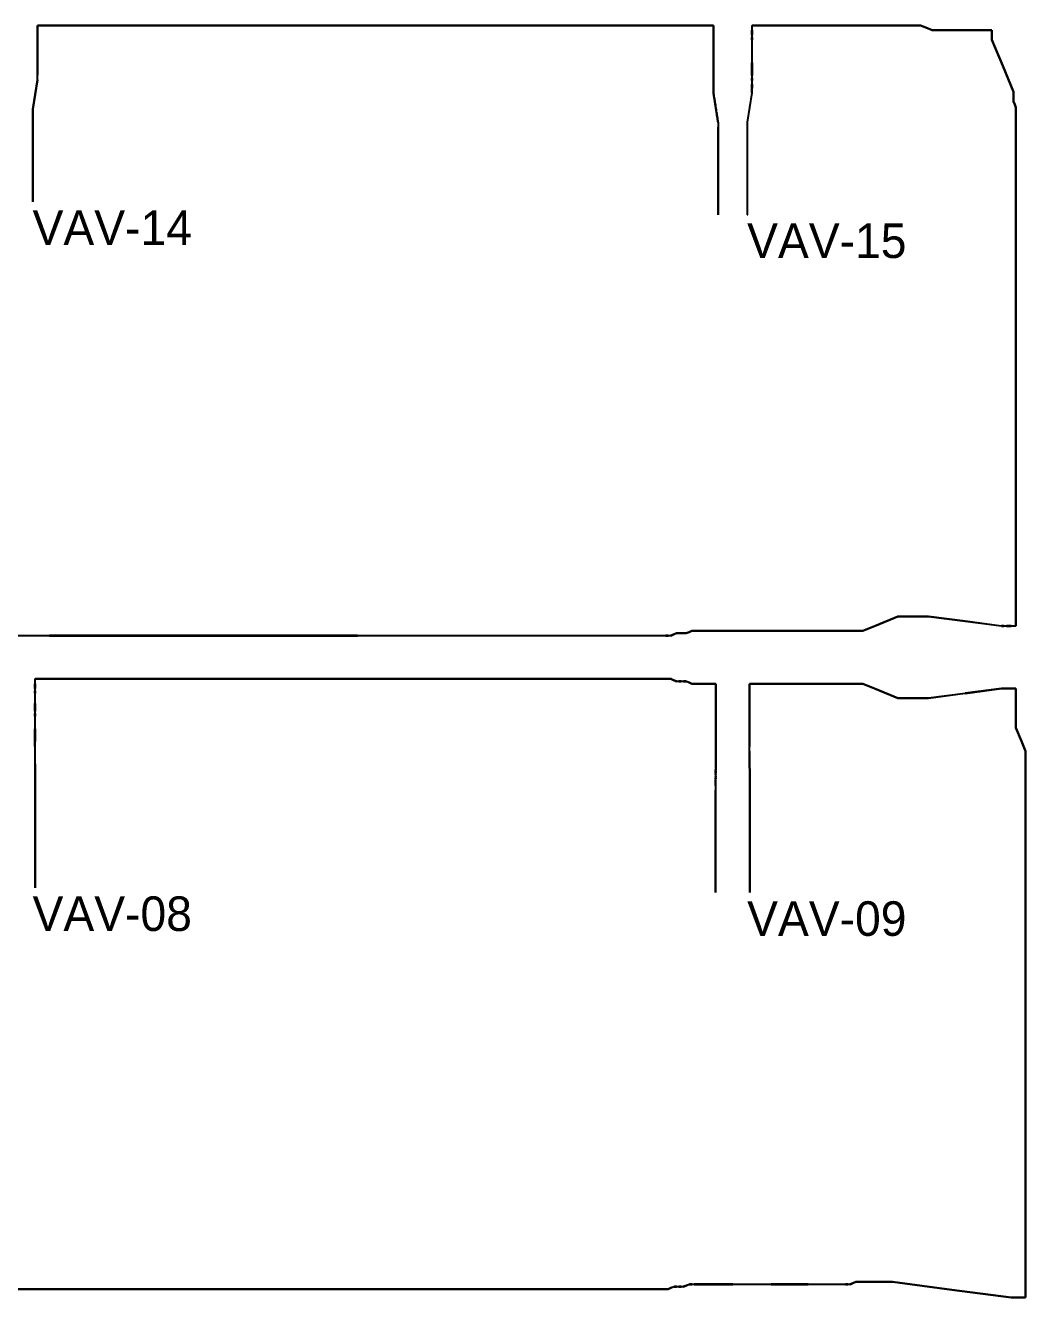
# Model space of a CAD drawing. Header units: metres. Extents: x 2 to 41.4, y 0.9 to 39.
# Drawn here: x 9.72 to 20.13, y 8.73 to 21.98 of the extents above; entities that cross this region are included whole.
import ezdxf

# ---------------------------------------------------------------- set-up
doc = ezdxf.new("R2010")
doc.units = ezdxf.units.M
doc.layers.add('BSA_MATERIAL_SECTION', color=7, linetype='Continuous')
doc.layers.add('BSA_VAV_LABEL', color=7, linetype='Continuous')

msp = doc.modelspace()

# ---------------------------------------------------------------- linework, layer by layer
at = {"layer": 'BSA_MATERIAL_SECTION'}
for p, q in [((9.841, 21.979), (9.916, 21.979)), ((9.841, 21.979), (9.841, 21.929)), ((9.841, 21.879), (9.841, 21.929)), ((9.841, 21.879), (9.841, 21.879)), ((9.841, 21.879), (9.842, 21.879)), ((9.841, 21.879), (9.842, 21.879)), ((9.841, 21.879), (9.841, 21.879)), ((9.841, 21.879), (9.841, 21.854)), ((9.842, 21.929), (9.842, 21.978)), ((9.916, 21.978), (9.842, 21.978)), ((9.842, 21.929), (9.842, 21.879)), ((9.842, 21.854), (9.842, 21.879)), ((9.991, 21.979), (9.916, 21.979)), ((9.916, 21.978), (9.991, 21.978)), ((9.991, 21.979), (9.991, 21.979)), ((9.991, 21.978), (9.991, 21.979)), ((9.991, 21.979), (13.217, 21.979)), ((9.991, 21.978), (9.991, 21.979)), ((9.991, 21.979), (9.991, 21.979)), ((13.217, 21.978), (9.991, 21.978)), ((16.444, 21.979), (13.217, 21.979)), ((13.217, 21.978), (16.444, 21.978)), ((16.444, 21.979), (16.469, 21.979)), ((16.444, 21.979), (16.444, 21.979)), ((16.444, 21.979), (16.444, 21.978)), ((16.444, 21.979), (16.444, 21.978)), ((16.444, 21.979), (16.444, 21.979)), ((16.469, 21.978), (16.444, 21.978)), ((16.494, 21.979), (16.469, 21.979)), ((16.469, 21.978), (16.494, 21.978)), ((16.494, 21.979), (16.576, 21.979)), ((16.576, 21.978), (16.494, 21.978)), ((16.681, 21.979), (16.576, 21.979)), ((16.576, 21.978), (16.681, 21.978)), ((16.681, 21.979), (16.706, 21.979)), ((16.706, 21.978), (16.681, 21.978)), ((16.731, 21.979), (16.706, 21.979)), ((16.706, 21.978), (16.731, 21.978)), ((16.731, 21.979), (16.731, 21.979)), ((16.731, 21.979), (16.731, 21.978)), ((16.731, 21.979), (16.806, 21.979)), ((16.731, 21.979), (16.731, 21.978)), ((16.731, 21.979), (16.731, 21.979)), ((16.805, 21.978), (16.731, 21.978)), ((16.805, 21.978), (16.88, 21.978)), ((16.881, 21.979), (16.806, 21.979)), ((16.88, 21.929), (16.88, 21.978)), ((16.88, 21.929), (16.88, 21.879)), ((16.881, 21.879), (16.88, 21.879)), ((16.88, 21.879), (16.88, 21.879)), ((16.88, 21.879), (16.881, 21.879)), ((16.88, 21.879), (16.88, 21.879)), ((16.88, 21.854), (16.88, 21.879)), ((16.881, 21.979), (16.881, 21.929)), ((16.881, 21.879), (16.881, 21.929)), ((16.881, 21.879), (16.881, 21.854)), ((17.281, 21.979), (17.356, 21.979)), ((17.281, 21.979), (17.281, 21.929)), ((17.281, 21.879), (17.281, 21.929)), ((17.281, 21.879), (17.281, 21.879)), ((17.281, 21.879), (17.282, 21.879)), ((17.281, 21.879), (17.281, 21.879)), ((17.282, 21.879), (17.281, 21.879)), ((17.281, 21.879), (17.281, 21.854)), ((17.282, 21.929), (17.282, 21.978)), ((17.356, 21.978), (17.282, 21.978)), ((17.282, 21.929), (17.282, 21.879)), ((17.282, 21.854), (17.282, 21.879)), ((17.431, 21.979), (17.356, 21.979)), ((17.356, 21.978), (17.431, 21.978)), ((17.431, 21.979), (17.431, 21.979)), ((17.431, 21.978), (17.431, 21.979)), ((17.431, 21.979), (18.209, 21.979)), ((17.431, 21.979), (17.431, 21.979)), ((17.431, 21.979), (17.431, 21.978)), ((18.209, 21.978), (17.431, 21.978)), ((18.987, 21.979), (18.209, 21.979)), ((18.209, 21.978), (18.987, 21.978)), ((18.987, 21.979), (19.012, 21.979)), ((18.987, 21.979), (18.987, 21.978)), ((18.987, 21.979), (18.987, 21.979)), ((18.987, 21.979), (18.987, 21.979)), ((18.987, 21.978), (18.987, 21.979)), ((19.012, 21.978), (18.987, 21.978)), ((19.037, 21.979), (19.012, 21.979)), ((19.012, 21.978), (19.037, 21.978)), ((19.037, 21.979), (19.091, 21.956)), ((19.091, 21.956), (19.037, 21.978)), ((19.091, 21.956), (19.157, 21.928)), ((19.157, 21.929), (19.091, 21.956)), ((19.157, 21.929), (19.182, 21.929)), ((19.182, 21.928), (19.157, 21.928)), ((19.207, 21.929), (19.182, 21.929)), ((19.182, 21.928), (19.207, 21.928)), ((19.207, 21.929), (19.232, 21.929)), ((19.207, 21.929), (19.207, 21.929)), ((19.207, 21.928), (19.207, 21.929)), ((19.207, 21.929), (19.207, 21.929)), ((19.207, 21.929), (19.207, 21.928)), ((19.232, 21.928), (19.207, 21.928)), ((19.257, 21.929), (19.232, 21.929)), ((19.232, 21.928), (19.257, 21.928)), ((19.257, 21.929), (19.418, 21.929)), ((19.418, 21.928), (19.257, 21.928)), ((19.68, 21.929), (19.418, 21.929)), ((19.418, 21.928), (19.68, 21.928)), ((19.68, 21.929), (19.705, 21.929)), ((19.705, 21.928), (19.68, 21.928)), ((19.73, 21.929), (19.705, 21.929)), ((19.705, 21.928), (19.73, 21.928)), ((19.73, 21.929), (19.73, 21.928)), ((19.73, 21.929), (19.73, 21.929)), ((19.73, 21.929), (19.755, 21.929)), ((19.73, 21.929), (19.73, 21.929)), ((19.73, 21.929), (19.73, 21.928)), ((19.754, 21.928), (19.73, 21.928)), ((19.754, 21.928), (19.779, 21.928)), ((19.78, 21.929), (19.755, 21.929)), ((19.779, 21.928), (19.779, 21.904)), ((19.779, 21.879), (19.779, 21.904)), ((19.779, 21.879), (19.779, 21.879)), ((19.78, 21.879), (19.779, 21.879)), ((19.78, 21.879), (19.779, 21.879)), ((19.779, 21.879), (19.779, 21.879)), ((19.779, 21.854), (19.779, 21.879)), ((19.78, 21.904), (19.78, 21.929)), ((19.78, 21.904), (19.78, 21.879)), ((19.78, 21.879), (19.78, 21.854)), ((9.841, 21.829), (9.841, 21.854)), ((9.841, 21.829), (9.841, 21.72)), ((9.842, 21.854), (9.842, 21.829)), ((9.842, 21.72), (9.842, 21.829)), ((16.88, 21.854), (16.88, 21.829)), ((16.88, 21.589), (16.88, 21.829)), ((16.881, 21.829), (16.881, 21.854)), ((16.881, 21.829), (16.881, 21.589)), ((17.281, 21.829), (17.281, 21.854)), ((17.281, 21.829), (17.281, 21.589)), ((17.282, 21.854), (17.282, 21.829)), ((17.282, 21.589), (17.282, 21.829)), ((19.779, 21.854), (19.779, 21.829)), ((19.892, 21.557), (19.779, 21.829)), ((19.78, 21.829), (19.78, 21.854)), ((19.78, 21.829), (19.892, 21.557)), ((9.841, 21.642), (9.841, 21.72)), ((9.841, 21.642), (9.841, 21.617)), ((9.841, 21.592), (9.841, 21.617)), ((9.842, 21.72), (9.842, 21.642)), ((9.842, 21.617), (9.842, 21.642)), ((9.842, 21.617), (9.842, 21.592)), ((9.841, 21.592), (9.841, 21.592)), ((9.841, 21.592), (9.842, 21.592)), ((9.841, 21.592), (9.841, 21.527)), ((9.841, 21.592), (9.841, 21.592)), ((9.841, 21.592), (9.842, 21.592)), ((9.841, 21.462), (9.841, 21.527)), ((9.841, 21.462), (9.842, 21.462)), ((9.841, 21.462), (9.841, 21.462)), ((9.841, 21.412), (9.841, 21.462)), ((9.841, 21.462), (9.841, 21.462)), ((9.842, 21.462), (9.841, 21.462)), ((9.842, 21.527), (9.842, 21.592)), ((9.842, 21.527), (9.842, 21.462)), ((9.842, 21.412), (9.842, 21.462)), ((16.88, 21.589), (16.88, 21.456)), ((16.881, 21.456), (16.881, 21.589)), ((17.281, 21.456), (17.281, 21.589)), ((17.282, 21.589), (17.282, 21.456)), ((19.892, 21.557), (20.004, 21.286)), ((20.005, 21.286), (19.892, 21.557)), ((9.841, 21.412), (9.793, 21.107)), ((9.794, 21.107), (9.842, 21.412)), ((16.88, 21.431), (16.88, 21.456)), ((16.88, 21.431), (16.88, 21.406)), ((16.881, 21.406), (16.88, 21.406)), ((16.88, 21.406), (16.88, 21.406)), ((16.88, 21.366), (16.88, 21.406)), ((16.881, 21.406), (16.88, 21.406)), ((16.88, 21.406), (16.88, 21.406)), ((16.88, 21.366), (16.88, 21.326)), ((16.881, 21.456), (16.881, 21.431)), ((16.881, 21.406), (16.881, 21.431)), ((16.881, 21.406), (16.881, 21.366)), ((16.881, 21.326), (16.881, 21.366)), ((17.281, 21.456), (17.281, 21.431)), ((17.281, 21.406), (17.281, 21.431)), ((17.281, 21.406), (17.281, 21.406)), ((17.281, 21.406), (17.282, 21.406)), ((17.281, 21.406), (17.281, 21.366)), ((17.281, 21.406), (17.281, 21.406)), ((17.281, 21.406), (17.282, 21.406)), ((17.281, 21.326), (17.281, 21.366)), ((17.282, 21.431), (17.282, 21.456)), ((17.282, 21.431), (17.282, 21.406)), ((17.282, 21.366), (17.282, 21.406)), ((17.282, 21.366), (17.282, 21.326)), ((16.88, 21.301), (16.88, 21.326)), ((16.88, 21.326), (16.881, 21.326)), ((16.88, 21.326), (16.88, 21.326)), ((16.88, 21.326), (16.881, 21.326)), ((16.88, 21.326), (16.88, 21.326)), ((16.88, 21.301), (16.88, 21.276)), ((16.88, 21.276), (16.88, 21.276)), ((16.88, 21.275), (16.88, 21.276)), ((16.88, 21.276), (16.88, 21.276)), ((16.88, 21.276), (16.88, 21.276)), ((16.88, 21.275), (16.88, 21.274)), ((16.88, 21.274), (16.881, 21.269)), ((16.881, 21.326), (16.881, 21.301)), ((16.881, 21.276), (16.881, 21.301)), ((16.881, 21.276), (16.881, 21.276)), ((16.881, 21.276), (16.881, 21.275)), ((16.881, 21.276), (16.881, 21.276)), ((16.881, 21.276), (16.881, 21.276)), ((16.881, 21.274), (16.881, 21.275)), ((16.882, 21.269), (16.881, 21.274)), ((16.881, 21.268), (16.881, 21.269)), ((16.882, 21.264), (16.881, 21.268)), ((16.882, 21.269), (16.882, 21.268)), ((16.882, 21.268), (16.883, 21.264)), ((16.882, 21.264), (16.882, 21.263)), ((16.882, 21.263), (16.882, 21.261)), ((16.883, 21.255), (16.882, 21.261)), ((16.883, 21.263), (16.883, 21.264)), ((16.883, 21.261), (16.883, 21.263)), ((16.883, 21.261), (16.884, 21.255)), ((16.883, 21.255), (16.884, 21.249)), ((16.885, 21.249), (16.884, 21.255)), ((16.885, 21.245), (16.884, 21.249)), ((16.885, 21.249), (16.886, 21.245)), ((16.885, 21.245), (16.886, 21.236)), ((16.887, 21.236), (16.886, 21.245)), ((16.886, 21.235), (16.886, 21.236)), ((16.886, 21.235), (16.887, 21.228)), ((16.887, 21.236), (16.887, 21.235)), ((16.888, 21.228), (16.887, 21.235)), ((16.888, 21.225), (16.887, 21.228)), ((16.888, 21.228), (16.889, 21.225)), ((16.888, 21.225), (16.888, 21.223)), ((16.89, 21.215), (16.888, 21.223)), ((16.889, 21.223), (16.889, 21.225)), ((16.889, 21.223), (16.89, 21.215)), ((16.89, 21.215), (16.89, 21.21)), ((16.891, 21.21), (16.89, 21.215)), ((16.891, 21.208), (16.89, 21.21)), ((16.891, 21.21), (16.891, 21.208)), ((16.891, 21.205), (16.891, 21.208)), ((16.891, 21.208), (16.892, 21.205)), ((16.891, 21.205), (16.892, 21.201)), ((16.892, 21.201), (16.892, 21.205)), ((16.892, 21.201), (16.892, 21.198)), ((16.893, 21.2), (16.892, 21.201)), ((16.893, 21.194), (16.892, 21.198)), ((16.893, 21.196), (16.893, 21.2)), ((16.893, 21.196), (16.894, 21.193)), ((17.281, 21.276), (17.233, 20.971)), ((17.234, 20.971), (17.282, 21.276)), ((17.281, 21.326), (17.282, 21.326)), ((17.281, 21.326), (17.281, 21.326)), ((17.281, 21.276), (17.281, 21.326)), ((17.281, 21.326), (17.281, 21.326)), ((17.282, 21.326), (17.281, 21.326)), ((17.282, 21.276), (17.282, 21.326)), ((20.004, 21.261), (20.004, 21.286)), ((20.004, 21.261), (20.004, 21.236)), ((20.004, 21.236), (20.004, 21.236)), ((20.004, 21.236), (20.005, 21.236)), ((20.004, 21.236), (20.005, 21.236)), ((20.004, 21.236), (20.004, 21.236)), ((20.004, 21.211), (20.004, 21.236)), ((20.004, 21.211), (20.004, 21.186)), ((20.005, 21.286), (20.005, 21.261)), ((20.005, 21.236), (20.005, 21.261)), ((20.005, 21.236), (20.005, 21.211)), ((20.005, 21.186), (20.005, 21.211)), ((9.793, 21.107), (9.793, 21.057)), ((9.794, 21.057), (9.794, 21.107)), ((16.893, 21.194), (16.893, 21.191)), ((16.894, 21.188), (16.893, 21.191)), ((16.894, 21.191), (16.894, 21.193)), ((16.894, 21.191), (16.894, 21.188)), ((16.894, 21.186), (16.894, 21.188)), ((16.894, 21.188), (16.895, 21.186)), ((16.894, 21.186), (16.894, 21.185)), ((16.895, 21.182), (16.894, 21.185)), ((16.895, 21.185), (16.895, 21.186)), ((16.895, 21.185), (16.895, 21.182)), ((16.895, 21.182), (16.895, 21.181)), ((16.895, 21.182), (16.895, 21.182)), ((16.896, 21.181), (16.895, 21.182)), ((16.895, 21.182), (16.895, 21.182)), ((16.896, 21.176), (16.895, 21.181)), ((16.896, 21.181), (16.896, 21.176)), ((16.896, 21.175), (16.896, 21.176)), ((16.896, 21.176), (16.896, 21.176)), ((16.896, 21.176), (16.896, 21.175)), ((16.896, 21.176), (16.896, 21.176)), ((16.896, 21.175), (16.896, 21.173)), ((16.897, 21.173), (16.896, 21.175)), ((16.896, 21.173), (16.897, 21.165)), ((16.898, 21.165), (16.897, 21.173)), ((16.897, 21.164), (16.897, 21.165)), ((16.898, 21.163), (16.897, 21.164)), ((16.898, 21.165), (16.898, 21.164)), ((16.898, 21.164), (16.898, 21.163)), ((16.898, 21.161), (16.898, 21.163)), ((16.898, 21.163), (16.899, 21.161)), ((16.898, 21.161), (16.898, 21.158)), ((16.898, 21.158), (16.899, 21.157)), ((16.899, 21.158), (16.899, 21.161)), ((16.899, 21.157), (16.899, 21.158)), ((16.899, 21.157), (16.899, 21.155)), ((16.9, 21.155), (16.899, 21.157)), ((16.899, 21.151), (16.899, 21.155)), ((16.9, 21.147), (16.899, 21.151)), ((16.9, 21.155), (16.9, 21.151)), ((16.9, 21.151), (16.901, 21.147)), ((16.9, 21.147), (16.9, 21.146)), ((16.901, 21.142), (16.9, 21.146)), ((16.901, 21.146), (16.901, 21.147)), ((16.901, 21.146), (16.902, 21.142)), ((16.901, 21.141), (16.901, 21.142)), ((16.901, 21.141), (16.901, 21.139)), ((16.902, 21.135), (16.901, 21.139)), ((16.902, 21.142), (16.902, 21.141)), ((16.902, 21.139), (16.902, 21.141)), ((16.902, 21.139), (16.903, 21.135)), ((16.902, 21.135), (16.903, 21.128)), ((16.904, 21.128), (16.903, 21.135)), ((16.903, 21.128), (16.903, 21.128)), ((16.903, 21.128), (16.903, 21.128)), ((16.904, 21.123), (16.903, 21.128)), ((16.904, 21.128), (16.904, 21.128)), ((16.904, 21.128), (16.904, 21.128)), ((16.905, 21.123), (16.904, 21.128)), ((16.904, 21.123), (16.904, 21.12)), ((16.904, 21.12), (16.904, 21.12)), ((16.904, 21.12), (16.905, 21.113)), ((16.905, 21.123), (16.905, 21.12)), ((16.905, 21.12), (16.905, 21.12)), ((16.906, 21.113), (16.905, 21.12)), ((16.906, 21.112), (16.905, 21.113)), ((16.906, 21.113), (16.906, 21.112)), ((16.906, 21.112), (16.906, 21.109)), ((16.907, 21.109), (16.906, 21.112)), ((16.906, 21.108), (16.906, 21.109)), ((16.906, 21.108), (16.907, 21.103)), ((16.907, 21.109), (16.907, 21.108)), ((16.908, 21.103), (16.907, 21.108)), ((16.907, 21.101), (16.907, 21.103)), ((16.907, 21.1), (16.907, 21.101)), ((16.907, 21.1), (16.908, 21.098)), ((16.908, 21.103), (16.908, 21.101)), ((16.908, 21.101), (16.908, 21.1)), ((16.909, 21.098), (16.908, 21.1)), ((16.908, 21.098), (16.908, 21.097)), ((16.908, 21.097), (16.908, 21.094)), ((16.909, 21.093), (16.908, 21.094)), ((16.909, 21.097), (16.909, 21.098)), ((16.909, 21.094), (16.909, 21.097)), ((16.909, 21.094), (16.909, 21.093)), ((16.909, 21.092), (16.909, 21.093)), ((16.909, 21.093), (16.909, 21.092)), ((16.909, 21.092), (16.909, 21.092)), ((16.909, 21.092), (16.909, 21.089)), ((16.909, 21.092), (16.91, 21.092)), ((16.909, 21.089), (16.909, 21.089)), ((16.909, 21.089), (16.909, 21.087)), ((16.909, 21.087), (16.909, 21.087)), ((16.909, 21.087), (16.91, 21.083)), ((16.91, 21.089), (16.91, 21.092)), ((16.91, 21.089), (16.91, 21.089)), ((16.91, 21.087), (16.91, 21.089)), ((16.91, 21.087), (16.91, 21.087)), ((16.911, 21.083), (16.91, 21.087)), ((16.91, 21.082), (16.91, 21.083)), ((16.91, 21.081), (16.91, 21.082)), ((16.91, 21.081), (16.911, 21.079)), ((16.911, 21.083), (16.911, 21.082)), ((16.911, 21.082), (16.911, 21.081)), ((16.911, 21.079), (16.911, 21.081)), ((16.911, 21.079), (16.911, 21.078)), ((16.912, 21.078), (16.911, 21.079)), ((16.912, 21.073), (16.911, 21.078)), ((16.913, 21.073), (16.912, 21.078)), ((16.913, 21.065), (16.912, 21.073)), ((16.913, 21.073), (16.914, 21.065)), ((16.913, 21.065), (16.913, 21.061)), ((16.914, 21.061), (16.914, 21.065)), ((20.017, 21.155), (20.004, 21.186)), ((20.005, 21.186), (20.018, 21.155)), ((20.017, 21.155), (20.029, 21.125)), ((20.03, 21.125), (20.018, 21.155)), ((20.029, 21.1), (20.029, 21.125)), ((20.029, 21.1), (20.029, 21.075)), ((20.029, 21.075), (20.029, 21.075)), ((20.029, 21.075), (20.03, 21.075)), ((20.029, 18.5), (20.029, 21.075)), ((20.03, 21.075), (20.029, 21.075)), ((20.029, 21.075), (20.029, 21.075)), ((20.03, 21.125), (20.03, 21.1)), ((20.03, 21.075), (20.03, 21.1)), ((20.03, 21.075), (20.03, 18.5)), ((9.793, 21.057), (9.794, 21.057)), ((9.793, 21.057), (9.793, 20.142)), ((9.794, 21.057), (9.793, 21.057)), ((9.794, 20.142), (9.794, 21.057)), ((16.913, 21.061), (16.914, 21.056)), ((16.914, 21.061), (16.915, 21.056)), ((16.915, 21.054), (16.914, 21.056)), ((16.915, 21.054), (16.915, 21.056)), ((16.915, 21.051), (16.915, 21.054)), ((16.915, 21.054), (16.916, 21.051)), ((16.915, 21.05), (16.915, 21.051)), ((16.916, 21.046), (16.915, 21.05)), ((16.916, 21.051), (16.916, 21.05)), ((16.916, 21.05), (16.917, 21.046)), ((16.916, 21.046), (16.916, 21.044)), ((16.917, 21.039), (16.916, 21.044)), ((16.917, 21.046), (16.917, 21.044)), ((16.918, 21.039), (16.917, 21.044)), ((16.917, 21.039), (16.918, 21.032)), ((16.918, 21.039), (16.919, 21.032)), ((16.919, 21.027), (16.918, 21.032)), ((16.92, 21.027), (16.919, 21.032)), ((16.919, 21.027), (16.92, 21.022)), ((16.92, 21.022), (16.92, 21.027)), ((16.92, 21.022), (16.921, 21.015)), ((16.92, 21.022), (16.921, 21.015)), ((16.921, 21.014), (16.921, 21.015)), ((16.921, 21.015), (16.922, 21.014)), ((16.921, 21.014), (16.921, 21.012)), ((16.921, 21.011), (16.921, 21.012)), ((16.921, 21.011), (16.921, 21.01)), ((16.921, 21.01), (16.922, 21.009)), ((16.922, 21.012), (16.922, 21.014)), ((16.922, 21.012), (16.922, 21.011)), ((16.922, 21.01), (16.922, 21.011)), ((16.922, 21.009), (16.922, 21.01)), ((16.922, 21.009), (16.922, 21.009)), ((16.922, 21.009), (16.923, 21.009)), ((16.922, 21.005), (16.922, 21.009)), ((16.923, 21.002), (16.922, 21.005)), ((16.923, 21.005), (16.923, 21.009)), ((16.923, 21.005), (16.924, 21.002)), ((16.923, 21.001), (16.923, 21.002)), ((16.923, 20.998), (16.923, 21.001)), ((16.923, 20.998), (16.924, 20.993)), ((16.924, 21.002), (16.924, 21.001)), ((16.924, 21.001), (16.924, 20.998)), ((16.925, 20.993), (16.924, 20.998)), ((16.925, 20.99), (16.924, 20.993)), ((16.925, 20.993), (16.925, 20.99)), ((16.925, 20.988), (16.925, 20.99)), ((16.925, 20.99), (16.926, 20.988)), ((16.925, 20.988), (16.925, 20.985)), ((16.926, 20.982), (16.925, 20.985)), ((16.926, 20.988), (16.926, 20.985)), ((16.927, 20.982), (16.926, 20.985)), ((16.926, 20.978), (16.926, 20.982)), ((16.926, 20.978), (16.927, 20.977)), ((16.927, 20.982), (16.927, 20.978)), ((16.927, 20.978), (16.928, 20.977)), ((16.928, 20.971), (16.927, 20.977)), ((16.928, 20.971), (16.928, 20.977)), ((16.928, 20.971), (16.928, 20.921)), ((16.928, 20.971), (16.928, 20.921)), ((17.233, 20.971), (17.233, 20.921)), ((17.234, 20.921), (17.234, 20.971)), ((16.928, 20.921), (16.928, 20.921)), ((16.928, 20.921), (16.928, 20.921)), ((16.928, 20.464), (16.928, 20.921)), ((16.928, 20.921), (16.928, 20.464)), ((16.928, 20.921), (16.928, 20.921)), ((16.928, 20.921), (16.928, 20.921)), ((17.233, 20.921), (17.234, 20.921)), ((17.233, 20.921), (17.233, 20.007)), ((17.234, 20.921), (17.233, 20.921)), ((17.234, 20.007), (17.234, 20.921)), ((16.928, 20.464), (16.928, 20.007)), ((16.928, 20.007), (16.928, 20.464)), ((9.793, 20.142), (9.794, 20.142)), ((16.928, 20.007), (16.928, 20.007)), ((16.928, 20.007), (16.928, 20.007)), ((17.233, 20.007), (17.234, 20.007)), ((20.029, 18.5), (20.029, 15.924)), ((20.03, 15.924), (20.03, 18.5)), ((20.029, 15.924), (20.029, 15.924)), ((20.03, 15.924), (20.029, 15.924)), ((20.029, 15.824), (20.029, 15.924)), ((20.029, 15.924), (20.03, 15.924)), ((20.029, 15.924), (20.029, 15.924)), ((20.03, 15.924), (20.03, 15.824)), ((18.573, 15.731), (18.8, 15.825)), ((18.8, 15.824), (18.573, 15.73)), ((18.825, 15.825), (18.8, 15.825)), ((18.8, 15.824), (18.825, 15.824)), ((18.825, 15.825), (18.85, 15.825)), ((18.85, 15.824), (18.825, 15.824)), ((18.875, 15.825), (18.85, 15.825)), ((18.85, 15.825), (18.85, 15.824)), ((18.85, 15.824), (18.85, 15.825)), ((18.85, 15.824), (18.875, 15.824)), ((18.85, 15.824), (18.85, 15.824)), ((18.85, 15.824), (18.85, 15.824)), ((18.875, 15.825), (18.9, 15.825)), ((18.9, 15.824), (18.875, 15.824)), ((18.98, 15.825), (18.9, 15.825)), ((18.9, 15.824), (18.98, 15.824)), ((18.98, 15.825), (19.07, 15.825)), ((19.07, 15.824), (18.98, 15.824)), ((19.07, 15.824), (19.07, 15.825)), ((19.095, 15.825), (19.07, 15.825)), ((19.07, 15.824), (19.07, 15.825)), ((19.07, 15.824), (19.07, 15.824)), ((19.07, 15.824), (19.07, 15.824)), ((19.07, 15.824), (19.095, 15.824)), ((19.095, 15.825), (19.12, 15.825)), ((19.12, 15.824), (19.095, 15.824)), ((19.5, 15.775), (19.12, 15.825)), ((19.12, 15.824), (19.5, 15.774)), ((19.5, 15.775), (19.88, 15.725)), ((19.88, 15.724), (19.5, 15.774)), ((20.029, 15.824), (20.029, 15.725)), ((20.03, 15.724), (20.03, 15.824)), ((16.463, 15.636), (16.435, 15.625)), ((16.435, 15.624), (16.463, 15.636)), ((16.463, 15.636), (16.495, 15.65)), ((16.495, 15.649), (16.463, 15.636)), ((16.52, 15.65), (16.495, 15.65)), ((16.495, 15.649), (16.52, 15.649)), ((16.52, 15.65), (16.545, 15.65)), ((16.545, 15.649), (16.52, 15.649)), ((16.57, 15.65), (16.545, 15.65)), ((16.545, 15.649), (16.545, 15.65)), ((16.545, 15.649), (16.545, 15.65)), ((16.545, 15.649), (16.545, 15.649)), ((16.545, 15.649), (16.57, 15.649)), ((16.545, 15.649), (16.545, 15.649)), ((16.57, 15.65), (16.595, 15.65)), ((16.595, 15.649), (16.57, 15.649)), ((16.626, 15.662), (16.595, 15.65)), ((16.595, 15.649), (16.626, 15.661)), ((16.626, 15.662), (16.656, 15.675)), ((16.656, 15.674), (16.626, 15.661)), ((16.681, 15.675), (16.656, 15.675)), ((16.656, 15.674), (16.681, 15.674)), ((16.681, 15.675), (16.706, 15.675)), ((16.706, 15.674), (16.681, 15.674)), ((17.081, 15.675), (16.706, 15.675)), ((16.706, 15.674), (16.706, 15.675)), ((16.706, 15.674), (16.706, 15.675)), ((16.706, 15.674), (16.706, 15.674)), ((16.706, 15.674), (17.081, 15.674)), ((16.706, 15.674), (16.706, 15.674)), ((17.081, 15.675), (17.456, 15.675)), ((17.456, 15.674), (17.081, 15.674)), ((17.456, 15.675), (17.456, 15.674)), ((17.922, 15.675), (17.456, 15.675)), ((17.456, 15.675), (17.456, 15.674)), ((17.456, 15.674), (17.456, 15.674)), ((17.456, 15.674), (17.922, 15.674)), ((17.456, 15.674), (17.456, 15.674)), ((17.922, 15.675), (18.387, 15.675)), ((18.387, 15.674), (17.922, 15.674)), ((18.412, 15.675), (18.387, 15.675)), ((18.387, 15.674), (18.387, 15.675)), ((18.387, 15.674), (18.387, 15.675)), ((18.387, 15.674), (18.412, 15.674)), ((18.387, 15.674), (18.387, 15.674)), ((18.387, 15.674), (18.387, 15.674)), ((18.412, 15.675), (18.437, 15.675)), ((18.437, 15.674), (18.412, 15.674)), ((18.573, 15.731), (18.437, 15.675)), ((18.437, 15.674), (18.573, 15.73)), ((19.905, 15.725), (19.88, 15.725)), ((19.88, 15.724), (19.905, 15.724)), ((19.905, 15.725), (19.93, 15.725)), ((19.93, 15.724), (19.905, 15.724)), ((19.979, 15.725), (19.93, 15.725)), ((19.93, 15.725), (19.93, 15.724)), ((19.93, 15.724), (19.93, 15.725)), ((19.93, 15.724), (19.93, 15.724)), ((19.93, 15.724), (19.98, 15.724)), ((19.93, 15.724), (19.93, 15.724)), ((19.979, 15.725), (20.029, 15.725)), ((20.03, 15.724), (19.98, 15.724)), ((9.641, 15.625), (9.966, 15.625)), ((9.966, 15.624), (9.641, 15.624)), ((9.966, 15.624), (9.966, 15.625)), ((13.175, 15.625), (9.966, 15.625)), ((9.966, 15.625), (9.966, 15.624)), ((9.966, 15.624), (9.966, 15.624)), ((9.966, 15.624), (13.175, 15.624)), ((9.966, 15.624), (9.966, 15.624)), ((13.175, 15.625), (16.385, 15.625)), ((16.385, 15.624), (13.175, 15.624)), ((16.41, 15.625), (16.385, 15.625)), ((16.385, 15.625), (16.385, 15.624)), ((16.385, 15.624), (16.385, 15.625)), ((16.385, 15.624), (16.41, 15.624)), ((16.385, 15.624), (16.385, 15.624)), ((16.385, 15.624), (16.385, 15.624)), ((16.41, 15.625), (16.435, 15.625)), ((16.435, 15.624), (16.41, 15.624)), ((9.816, 15.174), (9.891, 15.174)), ((9.816, 15.174), (9.816, 15.124)), ((9.816, 15.074), (9.816, 15.124)), ((9.817, 15.124), (9.817, 15.173)), ((9.891, 15.173), (9.817, 15.173)), ((9.817, 15.124), (9.817, 15.074)), ((9.966, 15.174), (9.891, 15.174)), ((9.891, 15.173), (9.966, 15.173)), ((9.966, 15.174), (9.966, 15.174)), ((9.966, 15.173), (9.966, 15.174)), ((9.966, 15.174), (13.175, 15.174)), ((9.966, 15.174), (9.966, 15.174)), ((9.966, 15.174), (9.966, 15.173)), ((13.175, 15.173), (9.966, 15.173)), ((16.385, 15.174), (13.175, 15.174)), ((13.175, 15.173), (16.385, 15.173)), ((16.385, 15.174), (16.41, 15.174)), ((16.385, 15.174), (16.385, 15.174)), ((16.385, 15.174), (16.385, 15.173)), ((16.385, 15.174), (16.385, 15.174)), ((16.385, 15.173), (16.385, 15.174)), ((16.41, 15.173), (16.385, 15.173)), ((16.435, 15.174), (16.41, 15.174)), ((16.41, 15.173), (16.435, 15.173)), ((16.435, 15.174), (16.463, 15.162)), ((16.463, 15.161), (16.435, 15.173)), ((16.495, 15.149), (16.463, 15.162)), ((16.463, 15.161), (16.495, 15.148)), ((16.495, 15.149), (16.52, 15.149)), ((16.52, 15.148), (16.495, 15.148)), ((16.545, 15.149), (16.52, 15.149)), ((16.52, 15.148), (16.545, 15.148)), ((16.545, 15.149), (16.545, 15.149)), ((16.545, 15.149), (16.545, 15.148)), ((16.545, 15.149), (16.57, 15.149)), ((16.545, 15.149), (16.545, 15.148)), ((16.545, 15.149), (16.545, 15.149)), ((16.57, 15.148), (16.545, 15.148)), ((16.595, 15.149), (16.57, 15.149)), ((16.57, 15.148), (16.595, 15.148)), ((16.595, 15.149), (16.626, 15.136)), ((16.626, 15.136), (16.595, 15.148)), ((16.626, 15.136), (16.656, 15.123)), ((16.656, 15.124), (16.626, 15.136)), ((16.656, 15.124), (16.681, 15.124)), ((16.681, 15.123), (16.656, 15.123)), ((16.706, 15.124), (16.681, 15.124)), ((16.681, 15.123), (16.706, 15.123)), ((16.706, 15.124), (16.706, 15.124)), ((16.706, 15.124), (16.706, 15.123)), ((16.706, 15.124), (16.806, 15.124)), ((16.706, 15.124), (16.706, 15.123)), ((16.706, 15.124), (16.706, 15.124)), ((16.805, 15.123), (16.706, 15.123)), ((16.805, 15.123), (16.905, 15.123)), ((16.906, 15.124), (16.806, 15.124)), ((16.905, 15.027), (16.905, 15.123)), ((16.906, 15.124), (16.906, 15.027)), ((17.256, 15.124), (17.356, 15.124)), ((17.256, 15.124), (17.256, 15.027)), ((17.257, 15.027), (17.257, 15.123)), ((17.356, 15.123), (17.257, 15.123)), ((17.456, 15.124), (17.356, 15.124)), ((17.356, 15.123), (17.456, 15.123)), ((17.456, 15.124), (17.456, 15.124)), ((17.456, 15.123), (17.456, 15.124)), ((17.456, 15.124), (17.922, 15.124)), ((17.456, 15.124), (17.456, 15.124)), ((17.456, 15.124), (17.456, 15.123)), ((17.922, 15.123), (17.456, 15.123)), ((18.387, 15.124), (17.922, 15.124)), ((17.922, 15.123), (18.387, 15.123)), ((18.387, 15.124), (18.412, 15.124)), ((18.387, 15.124), (18.387, 15.124)), ((18.387, 15.124), (18.387, 15.123)), ((18.387, 15.124), (18.387, 15.124)), ((18.387, 15.123), (18.387, 15.124)), ((18.412, 15.123), (18.387, 15.123)), ((18.437, 15.124), (18.412, 15.124)), ((18.412, 15.123), (18.437, 15.123)), ((18.437, 15.124), (18.573, 15.068)), ((18.573, 15.067), (18.437, 15.123)), ((9.816, 15.074), (9.816, 15.074)), ((9.816, 15.074), (9.817, 15.074)), ((9.816, 15.074), (9.817, 15.074)), ((9.816, 15.074), (9.816, 15.074)), ((9.816, 15.074), (9.816, 15.049)), ((9.816, 15.024), (9.816, 15.049)), ((9.816, 15.024), (9.816, 14.917)), ((9.817, 15.049), (9.817, 15.074)), ((9.817, 15.049), (9.817, 15.024)), ((9.817, 14.917), (9.817, 15.024)), ((16.905, 15.027), (16.905, 14.931)), ((16.906, 14.931), (16.906, 15.027)), ((17.256, 14.931), (17.256, 15.027)), ((17.257, 15.027), (17.257, 14.931)), ((18.8, 14.974), (18.573, 15.068)), ((18.573, 15.067), (18.8, 14.973)), ((18.8, 14.974), (18.825, 14.974)), ((18.825, 14.973), (18.8, 14.973)), ((18.85, 14.974), (18.825, 14.974)), ((18.825, 14.973), (18.85, 14.973)), ((18.85, 14.974), (18.875, 14.974)), ((18.85, 14.974), (18.85, 14.974)), ((18.85, 14.974), (18.85, 14.973)), ((18.85, 14.974), (18.85, 14.973)), ((18.85, 14.974), (18.85, 14.974)), ((18.875, 14.973), (18.85, 14.973)), ((18.9, 14.974), (18.875, 14.974)), ((18.875, 14.973), (18.9, 14.973)), ((18.9, 14.974), (18.98, 14.974)), ((18.98, 14.973), (18.9, 14.973)), ((19.07, 14.974), (18.98, 14.974)), ((18.98, 14.973), (19.07, 14.973)), ((19.07, 14.974), (19.07, 14.973)), ((19.07, 14.974), (19.07, 14.974)), ((19.07, 14.974), (19.07, 14.974)), ((19.07, 14.974), (19.07, 14.973)), ((19.07, 14.974), (19.095, 14.974)), ((19.095, 14.973), (19.07, 14.973)), ((19.12, 14.974), (19.095, 14.974)), ((19.095, 14.973), (19.12, 14.973)), ((19.12, 14.974), (19.5, 15.024)), ((19.5, 15.023), (19.12, 14.973)), ((19.88, 15.074), (19.5, 15.024)), ((19.5, 15.023), (19.88, 15.073)), ((19.88, 15.074), (19.905, 15.074)), ((19.905, 15.073), (19.88, 15.073)), ((19.93, 15.074), (19.905, 15.074)), ((19.905, 15.073), (19.93, 15.073)), ((19.93, 15.073), (19.93, 15.074)), ((19.93, 15.074), (19.93, 15.074)), ((19.93, 15.074), (19.98, 15.074)), ((19.93, 15.074), (19.93, 15.073)), ((19.93, 15.074), (19.93, 15.074)), ((19.979, 15.073), (19.93, 15.073)), ((19.979, 15.073), (20.029, 15.073)), ((20.03, 15.074), (19.98, 15.074)), ((20.029, 14.974), (20.029, 15.073)), ((20.029, 14.974), (20.029, 14.874)), ((20.03, 15.074), (20.03, 14.974)), ((20.03, 14.874), (20.03, 14.974)), ((9.816, 14.837), (9.816, 14.917)), ((9.816, 14.837), (9.816, 14.812)), ((9.817, 14.917), (9.817, 14.837)), ((9.817, 14.812), (9.817, 14.837)), ((16.905, 14.931), (16.905, 14.931)), ((16.905, 14.931), (16.906, 14.931)), ((16.905, 14.931), (16.906, 14.931)), ((16.905, 14.931), (16.905, 14.931)), ((16.905, 14.906), (16.905, 14.931)), ((16.905, 14.906), (16.905, 14.881)), ((16.905, 14.713), (16.905, 14.881)), ((16.906, 14.931), (16.906, 14.906)), ((16.906, 14.881), (16.906, 14.906)), ((16.906, 14.881), (16.906, 14.713)), ((17.256, 14.931), (17.256, 14.931)), ((17.256, 14.931), (17.257, 14.931)), ((17.256, 14.931), (17.257, 14.931)), ((17.256, 14.931), (17.256, 14.931)), ((17.256, 14.931), (17.256, 14.906)), ((17.256, 14.881), (17.256, 14.906)), ((17.256, 14.881), (17.256, 14.713)), ((17.257, 14.906), (17.257, 14.931)), ((17.257, 14.906), (17.257, 14.881)), ((17.257, 14.713), (17.257, 14.881)), ((20.029, 14.874), (20.029, 14.874)), ((20.029, 14.874), (20.03, 14.874)), ((20.029, 14.874), (20.03, 14.874)), ((20.029, 14.874), (20.029, 14.874)), ((20.029, 14.817), (20.029, 14.874)), ((20.03, 14.874), (20.03, 14.817)), ((9.816, 14.787), (9.816, 14.812)), ((9.816, 14.787), (9.816, 14.787)), ((9.816, 14.787), (9.817, 14.787)), ((9.816, 14.787), (9.816, 14.654)), ((9.816, 14.787), (9.816, 14.787)), ((9.816, 14.787), (9.817, 14.787)), ((9.817, 14.812), (9.817, 14.787)), ((9.817, 14.654), (9.817, 14.787)), ((16.905, 14.713), (16.905, 14.601)), ((16.906, 14.601), (16.906, 14.713)), ((17.256, 14.601), (17.256, 14.713)), ((17.257, 14.713), (17.257, 14.601)), ((20.029, 14.817), (20.029, 14.764)), ((20.029, 14.739), (20.029, 14.764)), ((20.029, 14.739), (20.029, 14.714)), ((20.03, 14.714), (20.029, 14.714)), ((20.029, 14.714), (20.029, 14.714)), ((20.029, 14.714), (20.03, 14.714)), ((20.029, 14.714), (20.029, 14.714)), ((20.029, 14.689), (20.029, 14.714)), ((20.03, 14.764), (20.03, 14.817)), ((20.03, 14.764), (20.03, 14.739)), ((20.03, 14.714), (20.03, 14.739)), ((20.03, 14.714), (20.03, 14.689)), ((9.816, 14.521), (9.816, 14.654)), ((9.817, 14.654), (9.817, 14.521)), ((16.905, 14.576), (16.905, 14.601)), ((16.905, 14.576), (16.905, 14.551)), ((16.906, 14.601), (16.906, 14.576)), ((16.906, 14.551), (16.906, 14.576)), ((17.256, 14.601), (17.256, 14.576)), ((17.256, 14.551), (17.256, 14.576)), ((17.257, 14.576), (17.257, 14.601)), ((17.257, 14.576), (17.257, 14.551)), ((20.029, 14.689), (20.029, 14.664)), ((20.086, 14.526), (20.029, 14.664)), ((20.03, 14.664), (20.03, 14.689)), ((20.03, 14.664), (20.087, 14.526)), ((9.816, 14.521), (9.817, 14.521)), ((9.816, 14.521), (9.816, 14.521)), ((9.816, 14.471), (9.816, 14.521)), ((9.816, 14.521), (9.816, 14.521)), ((9.817, 14.521), (9.816, 14.521)), ((9.816, 14.471), (9.819, 14.116)), ((9.817, 14.471), (9.817, 14.521)), ((9.819, 14.116), (9.817, 14.471)), ((16.906, 14.551), (16.905, 14.551)), ((16.905, 14.551), (16.905, 14.551)), ((16.905, 14.511), (16.905, 14.551)), ((16.906, 14.551), (16.905, 14.551)), ((16.905, 14.551), (16.905, 14.551)), ((16.905, 14.511), (16.905, 14.471)), ((16.905, 14.446), (16.905, 14.471)), ((16.905, 14.471), (16.906, 14.471)), ((16.905, 14.471), (16.905, 14.471)), ((16.905, 14.471), (16.906, 14.471)), ((16.905, 14.471), (16.905, 14.471)), ((16.905, 14.446), (16.905, 14.421)), ((16.906, 14.551), (16.906, 14.511)), ((16.906, 14.471), (16.906, 14.511)), ((16.906, 14.471), (16.906, 14.446)), ((16.906, 14.421), (16.906, 14.446)), ((17.256, 14.551), (17.256, 14.551)), ((17.256, 14.551), (17.257, 14.551)), ((17.256, 14.551), (17.256, 14.511)), ((17.256, 14.551), (17.256, 14.551)), ((17.256, 14.551), (17.257, 14.551)), ((17.256, 14.471), (17.256, 14.511)), ((17.256, 14.471), (17.257, 14.471)), ((17.256, 14.471), (17.256, 14.471)), ((17.256, 14.421), (17.256, 14.471)), ((17.256, 14.471), (17.256, 14.471)), ((17.257, 14.471), (17.256, 14.471)), ((17.257, 14.511), (17.257, 14.551)), ((17.257, 14.511), (17.257, 14.471)), ((17.257, 14.421), (17.257, 14.471)), ((20.086, 14.526), (20.129, 14.422)), ((20.13, 14.422), (20.087, 14.526)), ((16.904, 14.354), (16.905, 14.359)), ((16.904, 14.354), (16.904, 14.35)), ((16.904, 14.346), (16.904, 14.35)), ((16.904, 14.343), (16.904, 14.346)), ((16.904, 14.343), (16.904, 14.338)), ((16.904, 14.336), (16.904, 14.338)), ((16.904, 14.332), (16.904, 14.336)), ((16.904, 14.332), (16.904, 14.325)), ((16.904, 14.321), (16.904, 14.325)), ((16.904, 14.321), (16.904, 14.32)), ((16.904, 14.32), (16.904, 14.319)), ((16.904, 14.31), (16.904, 14.319)), ((16.904, 14.31), (16.904, 14.304)), ((16.905, 14.421), (16.905, 14.421)), ((16.905, 14.421), (16.905, 14.421)), ((16.905, 14.421), (16.905, 14.419)), ((16.905, 14.421), (16.905, 14.421)), ((16.905, 14.421), (16.905, 14.421)), ((16.905, 14.418), (16.905, 14.419)), ((16.905, 14.419), (16.905, 14.419)), ((16.905, 14.413), (16.905, 14.418)), ((16.905, 14.413), (16.905, 14.41)), ((16.905, 14.41), (16.905, 14.407)), ((16.905, 14.404), (16.905, 14.407)), ((16.905, 14.4), (16.905, 14.404)), ((16.905, 14.4), (16.905, 14.397)), ((16.905, 14.39), (16.905, 14.397)), ((16.905, 14.39), (16.905, 14.387)), ((16.905, 14.376), (16.905, 14.387)), ((16.906, 14.387), (16.905, 14.376)), ((16.905, 14.376), (16.905, 14.374)), ((16.905, 14.374), (16.905, 14.376)), ((16.905, 14.374), (16.905, 14.374)), ((16.905, 14.374), (16.905, 14.37)), ((16.905, 14.374), (16.905, 14.374)), ((16.905, 14.37), (16.905, 14.374)), ((16.905, 14.362), (16.905, 14.37)), ((16.905, 14.37), (16.905, 14.362)), ((16.905, 14.359), (16.905, 14.362)), ((16.905, 14.362), (16.905, 14.359)), ((16.905, 14.359), (16.905, 14.354)), ((16.905, 14.35), (16.905, 14.354)), ((16.905, 14.35), (16.905, 14.346)), ((16.905, 14.346), (16.905, 14.343)), ((16.905, 14.338), (16.905, 14.343)), ((16.905, 14.338), (16.905, 14.336)), ((16.905, 14.336), (16.905, 14.332)), ((16.905, 14.325), (16.905, 14.332)), ((16.905, 14.325), (16.905, 14.321)), ((16.905, 14.32), (16.905, 14.321)), ((16.905, 14.319), (16.905, 14.32)), ((16.905, 14.319), (16.905, 14.31)), ((16.905, 14.304), (16.905, 14.31)), ((16.906, 14.421), (16.906, 14.421)), ((16.906, 14.419), (16.906, 14.421)), ((16.906, 14.421), (16.906, 14.421)), ((16.906, 14.421), (16.906, 14.421)), ((16.906, 14.421), (16.906, 14.421)), ((16.906, 14.419), (16.906, 14.418)), ((16.906, 14.419), (16.906, 14.419)), ((16.906, 14.418), (16.906, 14.413)), ((16.906, 14.41), (16.906, 14.413)), ((16.906, 14.407), (16.906, 14.41)), ((16.906, 14.407), (16.906, 14.404)), ((16.906, 14.404), (16.906, 14.4)), ((16.906, 14.397), (16.906, 14.4)), ((16.906, 14.397), (16.906, 14.39)), ((16.906, 14.387), (16.906, 14.39)), ((17.256, 14.421), (17.259, 14.065)), ((17.259, 14.065), (17.257, 14.421)), ((20.129, 14.397), (20.129, 14.422)), ((20.129, 14.397), (20.129, 14.372)), ((20.129, 14.372), (20.129, 14.372)), ((20.129, 14.372), (20.13, 14.372)), ((20.129, 11.683), (20.129, 14.372)), ((20.13, 14.372), (20.129, 14.372)), ((20.129, 14.372), (20.129, 14.372)), ((20.13, 14.422), (20.13, 14.397)), ((20.13, 14.372), (20.13, 14.397)), ((20.13, 14.372), (20.13, 11.683)), ((16.903, 14.229), (16.903, 14.23)), ((16.903, 14.227), (16.903, 14.229)), ((16.903, 14.227), (16.903, 14.225)), ((16.903, 14.223), (16.903, 14.225)), ((16.903, 14.221), (16.903, 14.223)), ((16.903, 14.221), (16.903, 14.219)), ((16.903, 14.219), (16.903, 14.217)), ((16.903, 14.215), (16.903, 14.217)), ((16.903, 14.215), (16.903, 14.214)), ((16.903, 14.213), (16.903, 14.214)), ((16.903, 14.212), (16.903, 14.213)), ((16.903, 14.209), (16.903, 14.212)), ((16.903, 14.209), (16.903, 14.207)), ((16.903, 14.207), (16.903, 14.206)), ((16.903, 14.203), (16.903, 14.206)), ((16.903, 14.201), (16.903, 14.203)), ((16.903, 14.203), (16.903, 14.203)), ((16.903, 14.201), (16.903, 14.201)), ((16.903, 14.196), (16.903, 14.201)), ((16.903, 14.196), (16.903, 14.193)), ((16.903, 14.192), (16.903, 14.193)), ((16.903, 14.193), (16.903, 14.193)), ((16.903, 14.192), (16.903, 14.191)), ((16.903, 14.191), (16.903, 14.189)), ((16.903, 14.188), (16.903, 14.189)), ((16.903, 14.184), (16.903, 14.188)), ((16.903, 14.184), (16.903, 14.179)), ((16.903, 14.175), (16.903, 14.179)), ((16.903, 14.175), (16.903, 14.17)), ((16.904, 14.302), (16.904, 14.304)), ((16.904, 14.3), (16.904, 14.302)), ((16.904, 14.3), (16.904, 14.297)), ((16.904, 14.296), (16.904, 14.297)), ((16.904, 14.293), (16.904, 14.296)), ((16.904, 14.287), (16.904, 14.293)), ((16.904, 14.287), (16.904, 14.284)), ((16.904, 14.284), (16.904, 14.281)), ((16.904, 14.279), (16.904, 14.281)), ((16.904, 14.276), (16.904, 14.279)), ((16.904, 14.276), (16.904, 14.272)), ((16.904, 14.271), (16.904, 14.272)), ((16.904, 14.271), (16.904, 14.271)), ((16.904, 14.271), (16.904, 14.269)), ((16.904, 14.268), (16.904, 14.269)), ((16.904, 14.268), (16.904, 14.262)), ((16.904, 14.261), (16.904, 14.262)), ((16.904, 14.26), (16.904, 14.261)), ((16.904, 14.26), (16.904, 14.256)), ((16.904, 14.252), (16.904, 14.256)), ((16.905, 14.256), (16.904, 14.252)), ((16.904, 14.25), (16.904, 14.252)), ((16.904, 14.252), (16.904, 14.252)), ((16.904, 14.252), (16.904, 14.252)), ((16.904, 14.252), (16.904, 14.25)), ((16.904, 14.252), (16.904, 14.252)), ((16.904, 14.252), (16.904, 14.252)), ((16.904, 14.25), (16.904, 14.248)), ((16.904, 14.248), (16.904, 14.25)), ((16.904, 14.248), (16.904, 14.248)), ((16.904, 14.248), (16.904, 14.248)), ((16.904, 14.248), (16.904, 14.248)), ((16.904, 14.248), (16.904, 14.248)), ((16.904, 14.243), (16.904, 14.248)), ((16.904, 14.243), (16.904, 14.248)), ((16.904, 14.243), (16.904, 14.237)), ((16.904, 14.243), (16.904, 14.237)), ((16.904, 14.235), (16.904, 14.237)), ((16.904, 14.237), (16.904, 14.235)), ((16.904, 14.235), (16.904, 14.235)), ((16.904, 14.235), (16.904, 14.234)), ((16.904, 14.235), (16.904, 14.235)), ((16.904, 14.234), (16.904, 14.235)), ((16.903, 14.231), (16.904, 14.234)), ((16.904, 14.234), (16.904, 14.231)), ((16.903, 14.231), (16.903, 14.23)), ((16.904, 14.23), (16.904, 14.231)), ((16.904, 14.23), (16.904, 14.229)), ((16.904, 14.229), (16.904, 14.227)), ((16.904, 14.225), (16.904, 14.227)), ((16.904, 14.225), (16.904, 14.223)), ((16.904, 14.223), (16.904, 14.221)), ((16.904, 14.219), (16.904, 14.221)), ((16.904, 14.217), (16.904, 14.219)), ((16.904, 14.217), (16.904, 14.215)), ((16.904, 14.214), (16.904, 14.215)), ((16.904, 14.214), (16.904, 14.213)), ((16.904, 14.213), (16.904, 14.212)), ((16.904, 14.212), (16.904, 14.209)), ((16.904, 14.207), (16.904, 14.209)), ((16.904, 14.206), (16.904, 14.207)), ((16.904, 14.206), (16.904, 14.203)), ((16.904, 14.203), (16.904, 14.203)), ((16.904, 14.203), (16.904, 14.201)), ((16.904, 14.201), (16.904, 14.201)), ((16.904, 14.201), (16.904, 14.196)), ((16.904, 14.193), (16.904, 14.196)), ((16.904, 14.193), (16.904, 14.192)), ((16.904, 14.193), (16.904, 14.193)), ((16.904, 14.191), (16.904, 14.192)), ((16.904, 14.189), (16.904, 14.191)), ((16.904, 14.189), (16.904, 14.188)), ((16.904, 14.184), (16.904, 14.188)), ((16.904, 14.184), (16.904, 14.179)), ((16.904, 14.175), (16.904, 14.179)), ((16.904, 14.17), (16.904, 14.175)), ((16.905, 14.304), (16.905, 14.302)), ((16.905, 14.302), (16.905, 14.3)), ((16.905, 14.297), (16.905, 14.3)), ((16.905, 14.297), (16.905, 14.296)), ((16.905, 14.296), (16.905, 14.293)), ((16.905, 14.293), (16.905, 14.287)), ((16.905, 14.284), (16.905, 14.287)), ((16.905, 14.281), (16.905, 14.284)), ((16.905, 14.281), (16.905, 14.279)), ((16.905, 14.279), (16.905, 14.276)), ((16.905, 14.272), (16.905, 14.276)), ((16.905, 14.272), (16.905, 14.271)), ((16.905, 14.269), (16.905, 14.271)), ((16.905, 14.271), (16.905, 14.271)), ((16.905, 14.269), (16.905, 14.268)), ((16.905, 14.262), (16.905, 14.268)), ((16.905, 14.262), (16.905, 14.261)), ((16.905, 14.261), (16.905, 14.26)), ((16.905, 14.256), (16.905, 14.26)), ((9.819, 14.066), (9.819, 14.116)), ((9.819, 14.116), (9.819, 14.066)), ((9.819, 14.066), (9.819, 14.066)), ((9.819, 12.999), (9.819, 14.066)), ((9.819, 14.066), (9.819, 12.999)), ((9.819, 14.066), (9.819, 14.066)), ((16.902, 14.102), (16.903, 14.105)), ((16.902, 14.1), (16.902, 14.102)), ((16.902, 14.097), (16.902, 14.1)), ((16.902, 14.097), (16.902, 14.091)), ((16.902, 14.085), (16.902, 14.091)), ((16.902, 14.085), (16.902, 14.083)), ((16.902, 14.083), (16.902, 14.078)), ((16.902, 14.078), (16.902, 14.074)), ((16.902, 14.072), (16.902, 14.074)), ((16.902, 14.072), (16.902, 14.065)), ((16.902, 14.065), (16.902, 14.015)), ((16.903, 14.17), (16.903, 14.162)), ((16.903, 14.162), (16.903, 14.154)), ((16.903, 14.153), (16.903, 14.154)), ((16.903, 14.151), (16.903, 14.153)), ((16.903, 14.151), (16.903, 14.144)), ((16.903, 14.138), (16.903, 14.144)), ((16.903, 14.134), (16.903, 14.138)), ((16.903, 14.133), (16.903, 14.134)), ((16.903, 14.133), (16.903, 14.131)), ((16.903, 14.131), (16.903, 14.127)), ((16.903, 14.131), (16.903, 14.127)), ((16.903, 14.124), (16.903, 14.127)), ((16.903, 14.124), (16.903, 14.127)), ((16.903, 14.124), (16.903, 14.122)), ((16.903, 14.122), (16.903, 14.124)), ((16.903, 14.122), (16.903, 14.118)), ((16.903, 14.118), (16.903, 14.122)), ((16.903, 14.112), (16.903, 14.118)), ((16.903, 14.118), (16.903, 14.112)), ((16.903, 14.109), (16.903, 14.112)), ((16.903, 14.112), (16.903, 14.109)), ((16.903, 14.108), (16.903, 14.109)), ((16.903, 14.109), (16.903, 14.108)), ((16.903, 14.108), (16.903, 14.105)), ((16.903, 14.105), (16.903, 14.108)), ((16.903, 14.105), (16.903, 14.102)), ((16.903, 14.102), (16.903, 14.1)), ((16.903, 14.1), (16.903, 14.097)), ((16.903, 14.091), (16.903, 14.097)), ((16.903, 14.091), (16.903, 14.085)), ((16.903, 14.083), (16.903, 14.085)), ((16.903, 14.078), (16.903, 14.083)), ((16.903, 14.074), (16.903, 14.078)), ((16.903, 14.074), (16.903, 14.072)), ((16.903, 14.065), (16.903, 14.072)), ((16.903, 14.065), (16.903, 14.015)), ((16.904, 14.162), (16.904, 14.17)), ((16.904, 14.162), (16.904, 14.154)), ((16.904, 14.153), (16.904, 14.154)), ((16.904, 14.151), (16.904, 14.153)), ((16.904, 14.144), (16.904, 14.151)), ((16.904, 14.144), (16.904, 14.138)), ((16.904, 14.138), (16.904, 14.134)), ((16.904, 14.134), (16.904, 14.133)), ((16.903, 14.131), (16.904, 14.133)), ((17.259, 14.015), (17.259, 14.065)), ((17.259, 14.065), (17.259, 14.015)), ((16.902, 14.015), (16.903, 14.015)), ((16.902, 13.482), (16.902, 14.015)), ((16.903, 14.015), (16.902, 14.015)), ((16.903, 14.015), (16.903, 14.015)), ((16.903, 14.015), (16.903, 13.482)), ((16.903, 14.015), (16.903, 14.015)), ((17.259, 14.015), (17.259, 14.015)), ((17.259, 12.948), (17.259, 14.015)), ((17.259, 14.015), (17.259, 12.948)), ((17.259, 14.015), (17.259, 14.015)), ((16.902, 13.482), (16.902, 12.948)), ((16.903, 12.948), (16.903, 13.482)), ((9.819, 12.999), (9.819, 12.999)), ((16.902, 12.948), (16.903, 12.948)), ((16.903, 12.948), (16.903, 12.948)), ((17.259, 12.948), (17.259, 12.948)), ((20.129, 11.683), (20.129, 8.994)), ((20.13, 8.994), (20.13, 11.683)), ((18.333, 8.881), (18.304, 8.87)), ((18.304, 8.869), (18.333, 8.881)), ((18.333, 8.881), (18.364, 8.895)), ((18.364, 8.894), (18.333, 8.881)), ((18.389, 8.895), (18.364, 8.895)), ((18.364, 8.894), (18.389, 8.894)), ((18.389, 8.895), (18.414, 8.895)), ((18.414, 8.894), (18.389, 8.894)), ((18.439, 8.895), (18.414, 8.895)), ((18.414, 8.894), (18.414, 8.895)), ((18.414, 8.894), (18.414, 8.895)), ((18.414, 8.894), (18.439, 8.894)), ((18.414, 8.894), (18.414, 8.894)), ((18.414, 8.894), (18.414, 8.894)), ((18.439, 8.895), (18.464, 8.895)), ((18.464, 8.894), (18.439, 8.894)), ((18.542, 8.895), (18.464, 8.895)), ((18.464, 8.894), (18.542, 8.894)), ((18.542, 8.895), (18.646, 8.895)), ((18.646, 8.894), (18.542, 8.894)), ((18.671, 8.895), (18.646, 8.895)), ((18.646, 8.894), (18.671, 8.894)), ((18.671, 8.895), (18.696, 8.895)), ((18.696, 8.894), (18.671, 8.894)), ((18.696, 8.894), (18.696, 8.895)), ((18.696, 8.894), (18.696, 8.895)), ((18.721, 8.895), (18.696, 8.895)), ((18.696, 8.894), (18.696, 8.894)), ((18.696, 8.894), (18.696, 8.894)), ((18.696, 8.894), (18.721, 8.894)), ((18.721, 8.895), (18.746, 8.895)), ((18.746, 8.894), (18.721, 8.894)), ((19.363, 8.813), (18.746, 8.895)), ((18.746, 8.894), (19.363, 8.813)), ((20.129, 8.994), (20.13, 8.994)), ((20.129, 8.994), (20.129, 8.994)), ((20.129, 8.863), (20.129, 8.994)), ((20.129, 8.994), (20.13, 8.994)), ((20.129, 8.994), (20.129, 8.994)), ((20.13, 8.994), (20.13, 8.863)), ((9.641, 8.82), (9.991, 8.82)), ((9.991, 8.819), (9.641, 8.819)), ((9.991, 8.82), (9.991, 8.819)), ((13.175, 8.82), (9.991, 8.82)), ((9.991, 8.82), (9.991, 8.819)), ((9.991, 8.819), (9.991, 8.819)), ((9.991, 8.819), (13.175, 8.819)), ((9.991, 8.819), (9.991, 8.819)), ((13.175, 8.82), (16.36, 8.82)), ((16.36, 8.819), (13.175, 8.819)), ((16.385, 8.82), (16.36, 8.82)), ((16.36, 8.819), (16.36, 8.82)), ((16.36, 8.819), (16.36, 8.82)), ((16.36, 8.819), (16.385, 8.819)), ((16.36, 8.819), (16.36, 8.819)), ((16.36, 8.819), (16.36, 8.819)), ((16.385, 8.82), (16.41, 8.82)), ((16.41, 8.819), (16.385, 8.819)), ((16.438, 8.831), (16.41, 8.82)), ((16.41, 8.819), (16.438, 8.831)), ((16.438, 8.831), (16.47, 8.845)), ((16.47, 8.844), (16.438, 8.831)), ((16.495, 8.845), (16.47, 8.845)), ((16.47, 8.844), (16.495, 8.844)), ((16.495, 8.845), (16.52, 8.845)), ((16.52, 8.844), (16.495, 8.844)), ((16.545, 8.845), (16.52, 8.845)), ((16.52, 8.844), (16.52, 8.845)), ((16.52, 8.844), (16.52, 8.845)), ((16.52, 8.844), (16.52, 8.844)), ((16.52, 8.844), (16.545, 8.844)), ((16.52, 8.844), (16.52, 8.844)), ((16.545, 8.845), (16.57, 8.845)), ((16.57, 8.844), (16.545, 8.844)), ((16.601, 8.857), (16.57, 8.845)), ((16.57, 8.844), (16.601, 8.856)), ((16.601, 8.857), (16.631, 8.87)), ((16.631, 8.869), (16.601, 8.856)), ((16.656, 8.87), (16.631, 8.87)), ((16.631, 8.869), (16.656, 8.869)), ((16.656, 8.87), (16.681, 8.87)), ((16.681, 8.869), (16.656, 8.869)), ((17.081, 8.87), (16.681, 8.87)), ((16.681, 8.869), (16.681, 8.87)), ((16.681, 8.869), (16.681, 8.87)), ((16.681, 8.869), (16.681, 8.869)), ((16.681, 8.869), (17.081, 8.869)), ((16.681, 8.869), (16.681, 8.869)), ((17.081, 8.87), (17.481, 8.87)), ((17.481, 8.869), (17.081, 8.869)), ((17.481, 8.87), (17.481, 8.869)), ((17.867, 8.87), (17.481, 8.87)), ((17.481, 8.87), (17.481, 8.869)), ((17.481, 8.869), (17.481, 8.869)), ((17.481, 8.869), (17.867, 8.869)), ((17.481, 8.869), (17.481, 8.869)), ((17.867, 8.87), (18.254, 8.87)), ((18.254, 8.869), (17.867, 8.869)), ((18.279, 8.87), (18.254, 8.87)), ((18.254, 8.869), (18.254, 8.87)), ((18.254, 8.869), (18.254, 8.87)), ((18.254, 8.869), (18.279, 8.869)), ((18.254, 8.869), (18.254, 8.869)), ((18.254, 8.869), (18.254, 8.869)), ((18.279, 8.87), (18.304, 8.87)), ((18.304, 8.869), (18.279, 8.869)), ((19.363, 8.813), (19.98, 8.732)), ((19.98, 8.731), (19.363, 8.813)), ((20.129, 8.863), (20.129, 8.732)), ((20.13, 8.731), (20.13, 8.863)), ((20.005, 8.732), (19.98, 8.732)), ((19.98, 8.731), (20.005, 8.731)), ((20.005, 8.732), (20.03, 8.732)), ((20.03, 8.731), (20.005, 8.731)), ((20.03, 8.731), (20.03, 8.732)), ((20.03, 8.732), (20.03, 8.732)), ((20.079, 8.732), (20.03, 8.732)), ((20.03, 8.732), (20.03, 8.732)), ((20.03, 8.732), (20.03, 8.731)), ((20.03, 8.731), (20.08, 8.731)), ((20.079, 8.732), (20.129, 8.732)), ((20.13, 8.731), (20.08, 8.731))]:
    msp.add_line(p, q, dxfattribs=at)

# ---------------------------------------------------------------- texts
at = {"layer": 'BSA_VAV_LABEL'}
for s, p in [('VAV-14', (9.791, 19.692)), ('VAV-15', (17.231, 19.557)), ('VAV-08', (9.791, 12.549)), ('VAV-09', (17.231, 12.498))]:
    msp.add_text(s, height=0.36, dxfattribs=at).set_placement(p)

doc.saveas('drawing.dxf')
